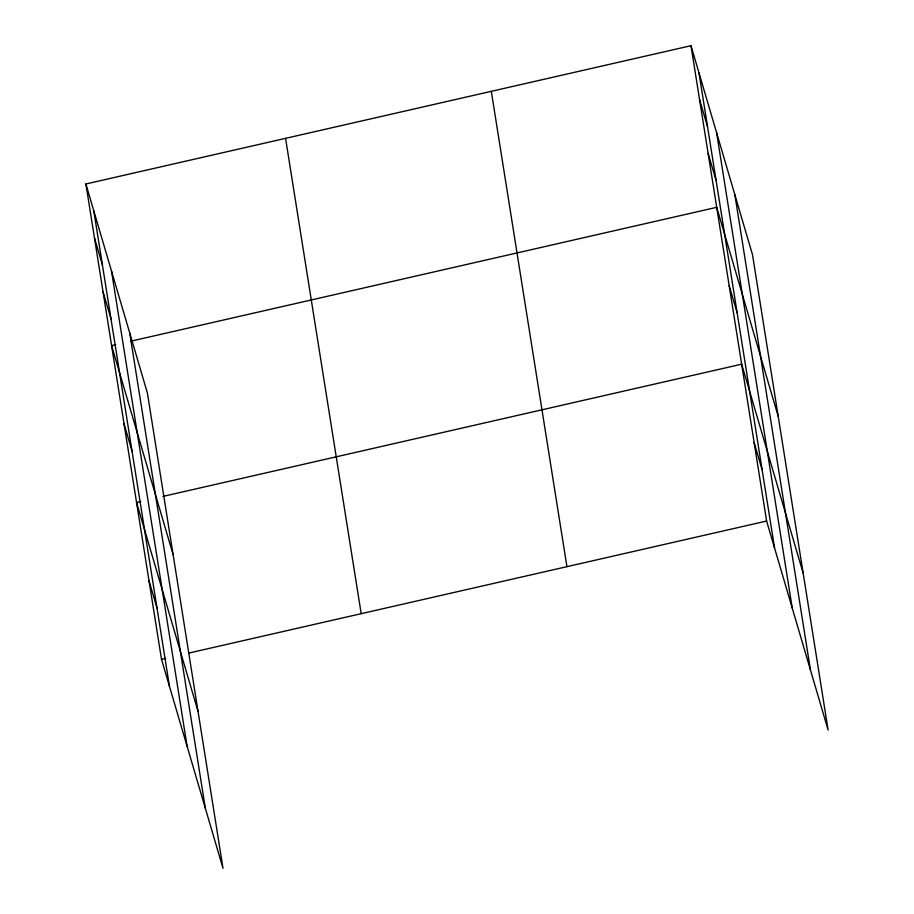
<?xml version="1.0" encoding="UTF-8"?>
<svg xmlns="http://www.w3.org/2000/svg" width="914" height="914" viewBox="0 0 914 914"><rect width="100%" height="100%" fill="white"/><g stroke="black" fill="none" stroke-linecap="round" stroke-linejoin="round"><path stroke-width="1.37" d="M85.882 183.977L147.383 392.963L223.005 868.3L161.504 659.314L85.882 183.977L690.995 45.7L752.496 254.686L828.118 730.023L766.618 521.037L690.995 45.7M115.747 344.635L111.588 345.595L173.1 554.57M130.999 341.151L716.702 207.318L778.214 416.304M140.699 501.5L136.54 502.449L198.052 711.435M162.886 496.428L741.665 364.183L803.166 573.158M161.504 659.314L165.663 658.366M189.232 652.973L766.618 521.037M699.564 99.569L707.527 126.623M708.133 153.449L716.096 180.492M729.178 285.751L737.141 312.794M754.141 442.604L762.093 469.659M94.45 237.846L102.402 264.889M103.019 291.715L110.982 318.769M124.064 424.027L132.027 451.07M149.016 580.881L156.98 607.936M734.833 194.648L810.455 669.985M716.622 132.781L792.244 608.13M698.959 72.743L774.581 548.092M491.309 91.331L566.931 566.669M285.568 138.345L361.19 613.682M129.719 332.924L205.33 808.262M111.508 271.058L187.13 746.407M93.834 211.02L169.456 686.357"/></g></svg>
